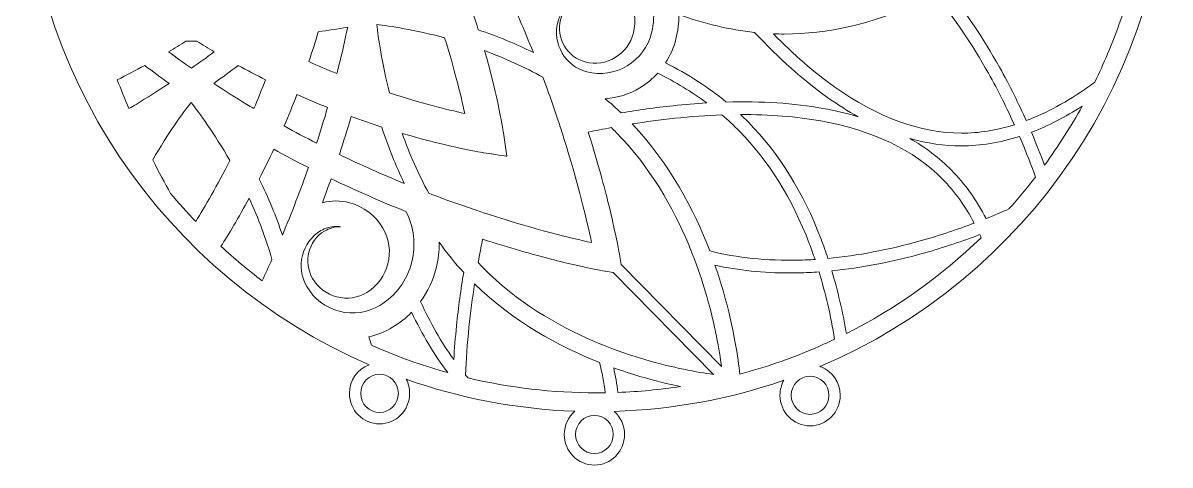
# Model space of a CAD drawing. Header units: millimetres. Extents: x -924 to 1115, y -381 to -47.
# Drawn here: x -273 to 31.8, y -380.9 to -263.5 of the extents above; entities that cross this region are included whole.
import ezdxf

# ---------------------------------------------------------------- set-up
doc = ezdxf.new("R2010")
doc.units = ezdxf.units.MM
doc.header["$MEASUREMENT"] = 0
doc.layers.add('Layer 4', color=7, linetype='Continuous')

msp = doc.modelspace()

# ---------------------------------------------------------------- linework, layer by layer
at = {"layer": 'Layer 4', "lineweight": 0}
for points, knots in [([(31.79, -214.3), (31.79, -131.31), (-34.54, -63.82), (-117.07, -61.94), (-116.76, -61.87), (-116.45, -61.8), (-116.13, -61.72), (-114.03, -60.27), (-112.65, -57.82), (-112.65, -55.05), (-112.65, -50.6), (-116.22, -46.98), (-120.61, -46.98), (-124.99, -46.98), (-128.56, -50.6), (-128.56, -55.05), (-128.56, -57.93), (-127.06, -60.46), (-124.82, -61.88), (-124.75, -61.9), (-124.68, -61.92), (-124.62, -61.93), (-124.6, -61.94), (-124.58, -61.94), (-124.56, -61.95), (-206.9, -64.04), (-273.01, -131.45), (-273.01, -214.3), (-273.01, -277), (-235.14, -330.85), (-181.03, -354.24), (-184.07, -355.39), (-186.25, -358.36), (-186.25, -361.84), (-186.25, -366.32), (-182.66, -369.96), (-178.25, -369.96), (-173.84, -369.96), (-170.25, -366.32), (-170.25, -361.84), (-170.25, -360.5), (-170.58, -359.23), (-171.15, -358.11), (-157.05, -363.07), (-142, -366.01), (-126.35, -366.59), (-128.07, -368.08), (-129.16, -370.29), (-129.16, -372.76), (-129.16, -377.24), (-125.58, -380.88), (-121.16, -380.88), (-116.75, -380.88), (-113.16, -377.24), (-113.16, -372.76), (-113.16, -370.31), (-114.24, -368.11), (-115.94, -366.62), (-100.18, -366.15), (-85.02, -363.28), (-70.82, -358.37), (-71.47, -359.55), (-71.85, -360.9), (-71.85, -362.35), (-71.85, -366.82), (-68.26, -370.46), (-63.85, -370.46), (-59.44, -370.46), (-55.85, -366.82), (-55.85, -362.35), (-55.85, -358.94), (-57.93, -356.02), (-60.87, -354.82), (-61, -354.78), (-61.13, -354.74), (-61.26, -354.71), (-6.57, -331.57), (31.79, -277.41), (31.79, -214.3)], [0, 0, 0, 0, 1, 1, 1, 2, 2, 2, 3, 3, 3, 4, 4, 4, 5, 5, 5, 6, 6, 6, 7, 7, 7, 8, 8, 8, 9, 9, 9, 10, 10, 10, 11, 11, 11, 12, 12, 12, 13, 13, 13, 14, 14, 14, 15, 15, 15, 16, 16, 16, 17, 17, 17, 18, 18, 18, 19, 19, 19, 20, 20, 20, 21, 21, 21, 22, 22, 22, 23, 23, 23, 24, 24, 24, 25, 25, 25, 26, 26, 26, 26]), ([(-13.54, -275.2), (-17.83, -267.54), (-22.51, -260.59), (-27.5, -254.42), (-20.57, -250.67), (-13.62, -246.06), (-6.77, -240.65), (-6.1, -240.12), (-5.45, -239.6), (-4.8, -239.07), (4, -246.64), (12.94, -251.44), (21.6, -253.26), (19.89, -259.5), (17.76, -265.65), (15.21, -271.67), (14.14, -274.21), (12.99, -276.71), (11.78, -279.17), (11.18, -279.62), (10.59, -280.05), (9.99, -280.48), (4.48, -284.38), (-1, -287.36), (-6.4, -289.41), (-8.37, -285.03), (-10.74, -280.2), (-13.54, -275.2)], [0, 0, 0, 0, 1, 1, 1, 2, 2, 2, 3, 3, 3, 4, 4, 4, 5, 5, 5, 6, 6, 6, 7, 7, 7, 8, 8, 8, 9, 9, 9, 9]), ([(-129.13, -269.6), (-127.89, -271.72), (-125.92, -273.22), (-123.58, -273.82), (-120.86, -274.52), (-118.04, -274.11), (-115.62, -272.65), (-113.21, -271.2), (-111.5, -268.88), (-110.81, -266.13), (-110, -262.91), (-110.48, -259.55), (-112.16, -256.68), (-113.83, -253.82), (-116.51, -251.79), (-119.69, -250.97), (-123.45, -249.99), (-127.36, -250.57), (-130.7, -252.58), (-132.85, -253.88), (-134.59, -255.65), (-135.82, -257.79), (-136.74, -255.7), (-137.68, -253.62), (-138.63, -251.58), (-131.9, -249.14), (-125.12, -246.41), (-118.45, -243.46), (-114.05, -244.83), (-110.35, -247.79), (-108, -251.81), (-105.47, -256.13), (-104.75, -261.19), (-105.97, -266.06), (-106.9, -269.78), (-109.21, -272.91), (-112.46, -274.87), (-115.71, -276.83), (-119.52, -277.39), (-123.19, -276.44), (-128.89, -274.97), (-132.35, -269.06), (-130.9, -263.28), (-130.44, -261.47), (-129.4, -259.91), (-127.94, -258.82), (-129, -259.85), (-129.75, -261.16), (-130.13, -262.64), (-130.72, -265.02), (-130.37, -267.49), (-129.13, -269.6)], [0, 0, 0, 0, 1, 1, 1, 2, 2, 2, 3, 3, 3, 4, 4, 4, 5, 5, 5, 6, 6, 6, 7, 7, 7, 8, 8, 8, 9, 9, 9, 10, 10, 10, 11, 11, 11, 12, 12, 12, 13, 13, 13, 14, 14, 14, 15, 15, 15, 16, 16, 16, 17, 17, 17, 17]), ([(-144.97, -253.81), (-142.3, -259.5), (-139.76, -265.38), (-137.38, -271.34), (-142.01, -269.05), (-146.92, -267.02), (-152.02, -265.29), (-152.9, -262.5), (-153.83, -259.7), (-154.8, -256.96), (-151.55, -255.98), (-148.25, -254.92), (-144.97, -253.81)], [0, 0, 0, 0, 1, 1, 1, 2, 2, 2, 3, 3, 3, 4, 4, 4, 4]), ([(-57.3, -280.48), (-62.71, -276.64), (-68.16, -271.91), (-73.59, -266.35), (-72.63, -266.39), (-71.66, -266.42), (-70.7, -266.42), (-59.26, -266.42), (-47.38, -263.7), (-35.4, -258.33), (-33.78, -257.61), (-32.16, -256.83), (-30.53, -256.01), (-25.51, -262.14), (-20.8, -269.1), (-16.48, -276.8), (-13.78, -281.61), (-11.49, -286.27), (-9.58, -290.5), (-14.34, -291.99), (-19.04, -292.74), (-23.66, -292.74), (-34.51, -292.74), (-45.83, -288.61), (-57.3, -280.48)], [0, 0, 0, 0, 1, 1, 1, 2, 2, 2, 3, 3, 3, 4, 4, 4, 5, 5, 5, 6, 6, 6, 7, 7, 7, 8, 8, 8, 8]), ([(-60.44, -286.16), (-68.17, -284.77), (-76.77, -284.21), (-86.13, -284.48), (-90.92, -280.54), (-96.31, -277.06), (-102.25, -274.07), (-101.01, -272.15), (-100.08, -270.02), (-99.51, -267.73), (-98.97, -265.59), (-98.71, -263.42), (-98.72, -261.26), (-91.93, -263.7), (-85.2, -265.28), (-78.58, -265.99), (-72.15, -272.89), (-65.68, -278.66), (-59.24, -283.23), (-56.52, -285.16), (-53.81, -286.87), (-51.1, -288.37), (-54.06, -287.48), (-57.17, -286.75), (-60.44, -286.16)], [0, 0, 0, 0, 1, 1, 1, 2, 2, 2, 3, 3, 3, 4, 4, 4, 5, 5, 5, 6, 6, 6, 7, 7, 7, 8, 8, 8, 8]), ([(-197.04, -273.73), (-196.16, -271.12), (-195.32, -268.47), (-194.54, -265.83), (-191.95, -265.46), (-189.33, -265.04), (-186.72, -264.58), (-187.44, -268.03), (-188.22, -271.46), (-189.05, -274.8), (-189.22, -275.47), (-189.39, -276.17), (-189.59, -276.91), (-192.1, -275.9), (-194.6, -274.83), (-197.04, -273.73)], [0, 0, 0, 0, 1, 1, 1, 2, 2, 2, 3, 3, 3, 4, 4, 4, 5, 5, 5, 5]), ([(-178.99, -263.9), (-175.6, -264.29), (-168.98, -265.25), (-160.98, -267.41), (-158.33, -275.73), (-156.64, -282.71), (-155.62, -287.51), (-160.39, -286.47), (-167.31, -284.74), (-175.57, -282.03), (-177.68, -273.98), (-178.61, -267.32), (-178.99, -263.9)], [0, 0, 0, 0, 1, 1, 1, 2, 2, 2, 3, 3, 3, 4, 4, 4, 4]), ([(-234.3, -271.12), (-232.74, -270.19), (-231.19, -269.24), (-229.7, -268.3), (-229.7, -268.3), (-229.68, -268.3), (-229.68, -268.3), (-228.74, -268.31), (-227.76, -268.31), (-226.78, -268.3), (-225.29, -269.24), (-223.75, -270.18), (-222.18, -271.11), (-224.18, -272.6), (-226.21, -274.07), (-228.25, -275.49), (-230.28, -274.07), (-232.31, -272.61), (-234.3, -271.12)], [0, 0, 0, 0, 1, 1, 1, 2, 2, 2, 3, 3, 3, 4, 4, 4, 5, 5, 5, 6, 6, 6, 6]), ([(-165.19, -308.67), (-167.87, -303.74), (-170.24, -298.41), (-172.25, -292.79), (-159.21, -296.65), (-150.61, -297.94), (-150.52, -297.95), (-150.52, -297.95), (-148.66, -298.23), (-148.66, -298.23), (-148.67, -298.24), (-144.44, -298.85), (-144.44, -298.85), (-144.44, -298.85), (-145.33, -292.68), (-145.33, -292.68), (-145.34, -292.59), (-146.6, -283.92), (-150.37, -270.8), (-144.88, -272.83), (-139.67, -275.22), (-134.84, -277.91), (-133.18, -282.37), (-131.69, -286.65), (-130.37, -290.7), (-130.3, -290.89), (-129.34, -293.88), (-129.33, -293.92), (-125.35, -306.49), (-123.03, -316.45), (-121.91, -321.79), (-127.19, -320.65), (-137.01, -318.3), (-149.43, -314.26), (-149.92, -314.13), (-152.37, -313.3), (-152.6, -313.21), (-156.59, -311.86), (-160.8, -310.35), (-165.19, -308.67)], [0, 0, 0, 0, 1, 1, 1, 2, 2, 2, 3, 3, 3, 4, 4, 4, 5, 5, 5, 6, 6, 6, 7, 7, 7, 8, 8, 8, 9, 9, 9, 10, 10, 10, 11, 11, 11, 12, 12, 12, 13, 13, 13, 13]), ([(-244.85, -286.22), (-245.93, -283.66), (-246.97, -281.09), (-247.94, -278.55), (-245.52, -277.35), (-243.08, -276.07), (-240.66, -274.75), (-238.55, -276.36), (-236.38, -277.96), (-234.19, -279.53), (-237.1, -281.45), (-240.05, -283.32), (-242.96, -285.09), (-243.56, -285.45), (-244.18, -285.82), (-244.85, -286.22)], [0, 0, 0, 0, 1, 1, 1, 2, 2, 2, 3, 3, 3, 4, 4, 4, 5, 5, 5, 5]), ([(-222.3, -279.53), (-220.11, -277.96), (-217.94, -276.35), (-215.82, -274.74), (-213.41, -276.06), (-210.97, -277.34), (-208.54, -278.55), (-209.52, -281.11), (-210.55, -283.68), (-211.63, -286.23), (-212.3, -285.83), (-212.93, -285.45), (-213.53, -285.09), (-213.53, -285.09), (-213.53, -285.09), (-213.53, -285.09), (-216.45, -283.32), (-219.39, -281.45), (-222.3, -279.53)], [0, 0, 0, 0, 1, 1, 1, 2, 2, 2, 3, 3, 3, 4, 4, 4, 5, 5, 5, 6, 6, 6, 6]), ([(-109.06, -280.68), (-107.28, -279.61), (-105.7, -278.3), (-104.34, -276.8), (-99.63, -279.13), (-95.28, -281.77), (-91.31, -284.71), (-94.2, -284.88), (-97.16, -285.12), (-100.19, -285.44), (-104.99, -285.94), (-109.65, -286.61), (-114.05, -287.36), (-115.41, -286.08), (-116.82, -284.82), (-118.29, -283.6), (-115.05, -283.39), (-111.9, -282.4), (-109.06, -280.68)], [0, 0, 0, 0, 1, 1, 1, 2, 2, 2, 3, 3, 3, 4, 4, 4, 5, 5, 5, 6, 6, 6, 6]), ([(-192.05, -285.93), (-192.96, -289.05), (-193.94, -292.23), (-194.98, -295.41), (-197.91, -293.91), (-200.8, -292.38), (-203.6, -290.83), (-202.41, -288.05), (-201.27, -285.25), (-200.2, -282.48), (-197.53, -283.68), (-194.79, -284.83), (-192.05, -285.93)], [0, 0, 0, 0, 1, 1, 1, 2, 2, 2, 3, 3, 3, 4, 4, 4, 4]), ([(-233.79, -308.73), (-235.28, -306.07), (-236.88, -303.1), (-238.52, -299.84), (-234.41, -292.65), (-230.43, -287.28), (-228.32, -284.6), (-226.19, -287.31), (-222.18, -292.73), (-218.03, -300), (-221.42, -306.7), (-224.6, -312.18), (-227.1, -316.2), (-229.42, -313.78), (-231.65, -311.28), (-233.79, -308.73)], [0, 0, 0, 0, 1, 1, 1, 2, 2, 2, 3, 3, 3, 4, 4, 4, 5, 5, 5, 5]), ([(8.45, -285.57), (5.44, -291.01), (2.1, -296.24), (-1.57, -301.25), (-2.48, -298.76), (-3.64, -295.8), (-5.05, -292.5), (-0.58, -290.8), (3.93, -288.48), (8.45, -285.57)], [0, 0, 0, 0, 1, 1, 1, 2, 2, 2, 3, 3, 3, 3]), ([(-185.79, -288.32), (-183.12, -289.29), (-180.4, -290.23), (-177.68, -291.11), (-175.96, -296.33), (-173.95, -301.36), (-171.67, -306.09), (-177.54, -303.69), (-183.33, -301.11), (-188.93, -298.41), (-187.82, -295.03), (-186.77, -291.64), (-185.79, -288.32)], [0, 0, 0, 0, 1, 1, 1, 2, 2, 2, 3, 3, 3, 4, 4, 4, 4]), ([(-111.11, -290.3), (-107.47, -289.72), (-103.67, -289.2), (-99.78, -288.79), (-95.48, -288.34), (-91.31, -288.04), (-87.28, -287.9), (-85.65, -289.29), (-84.09, -290.73), (-82.61, -292.22), (-74.86, -300.09), (-68.62, -310.12), (-64.06, -322.05), (-63.53, -323.43), (-63.03, -324.84), (-62.54, -326.27), (-64.01, -326.36), (-65.47, -326.43), (-66.92, -326.46), (-75.29, -326.65), (-83.18, -325.83), (-90.51, -324.02), (-94.66, -313.19), (-101.14, -300.78), (-111.11, -290.3)], [0, 0, 0, 0, 1, 1, 1, 2, 2, 2, 3, 3, 3, 4, 4, 4, 5, 5, 5, 6, 6, 6, 7, 7, 7, 8, 8, 8, 8]), ([(-80.26, -289.83), (-80.94, -289.14), (-81.64, -288.47), (-82.35, -287.8), (-74.63, -287.77), (-67.49, -288.33), (-60.99, -289.5), (-47.2, -291.98), (-36.32, -297.18), (-28.65, -304.96), (-25.39, -308.27), (-22.58, -312.18), (-20.25, -316.64), (-24.53, -318.25), (-29.37, -319.89), (-34.61, -321.36), (-43.05, -323.71), (-51.26, -325.27), (-59.11, -326), (-59.69, -324.26), (-60.29, -322.54), (-60.93, -320.87), (-65.67, -308.48), (-72.17, -298.04), (-80.26, -289.83)], [0, 0, 0, 0, 1, 1, 1, 2, 2, 2, 3, 3, 3, 4, 4, 4, 5, 5, 5, 6, 6, 6, 7, 7, 7, 8, 8, 8, 8]), ([(-114.06, -327.59), (-114.06, -327.59), (-114.4, -325.53), (-114.4, -325.53), (-114.41, -325.45), (-114.99, -321.97), (-116.36, -316), (-116.3, -316.04), (-117.51, -311.03), (-117.56, -311), (-118.83, -305.87), (-120.55, -299.58), (-122.78, -292.46), (-120.83, -292.05), (-118.78, -291.64), (-116.66, -291.25), (-116.21, -291.68), (-115.77, -292.12), (-115.34, -292.56), (-106.35, -301.68), (-100.23, -312.53), (-96.1, -322.4), (-95.9, -322.8), (-94.53, -326.28), (-94.5, -326.44), (-93.21, -329.87), (-92.16, -333.12), (-91.31, -336.08), (-89.11, -343.76), (-87.97, -350.42), (-87.39, -354.71), (-87.39, -354.71), (-114.06, -327.59), (-114.06, -327.59)], [0, 0, 0, 0, 1, 1, 1, 2, 2, 2, 3, 3, 3, 4, 4, 4, 5, 5, 5, 6, 6, 6, 7, 7, 7, 8, 8, 8, 9, 9, 9, 10, 10, 10, 11, 11, 11, 11]), ([(-17.11, -315.43), (-19.64, -310.51), (-22.7, -306.22), (-26.29, -302.57), (-29.49, -299.33), (-33.19, -296.52), (-37.38, -294.13), (-32.75, -295.45), (-28.17, -296.12), (-23.66, -296.12), (-18.58, -296.12), (-13.42, -295.28), (-8.21, -293.61), (-6.36, -297.91), (-4.96, -301.62), (-3.96, -304.43), (-6.2, -307.32), (-8.55, -310.13), (-11.01, -312.86), (-12.83, -313.67), (-14.88, -314.53), (-17.11, -315.43)], [0, 0, 0, 0, 1, 1, 1, 2, 2, 2, 3, 3, 3, 4, 4, 4, 5, 5, 5, 6, 6, 6, 7, 7, 7, 7]), ([(-197.16, -301.86), (-199.25, -307.83), (-201.56, -313.84), (-204.06, -319.79), (-205.74, -314.82), (-207.8, -309.83), (-210.22, -304.92), (-208.88, -302.3), (-207.59, -299.65), (-206.36, -297.01), (-203.37, -298.65), (-200.29, -300.28), (-197.16, -301.86)], [0, 0, 0, 0, 1, 1, 1, 2, 2, 2, 3, 3, 3, 4, 4, 4, 4]), ([(-178.18, -338.47), (-181.43, -340.43), (-185.24, -340.99), (-188.91, -340.04), (-192.57, -339.1), (-195.66, -336.76), (-197.59, -333.46), (-200.59, -328.33), (-198.92, -321.68), (-193.87, -318.63), (-192.65, -317.9), (-191.26, -317.51), (-189.87, -317.51), (-189.47, -317.51), (-189.06, -317.54), (-188.66, -317.6), (-190.14, -317.57), (-191.58, -317.95), (-192.87, -318.73), (-197.17, -321.32), (-198.59, -326.97), (-196.04, -331.33), (-194.61, -333.78), (-192.32, -335.51), (-189.6, -336.21), (-186.88, -336.91), (-184.05, -336.5), (-181.65, -335.05), (-175.82, -331.54), (-173.89, -323.87), (-177.36, -317.96), (-179.34, -314.58), (-182.5, -312.18), (-186.26, -311.2), (-188.66, -310.58), (-191.11, -310.59), (-193.45, -311.2), (-192.65, -309.07), (-191.87, -306.94), (-191.13, -304.83), (-184.68, -307.92), (-178, -310.85), (-171.24, -313.54), (-169.1, -317.67), (-168.54, -322.41), (-169.68, -326.95), (-169.68, -326.95), (-169.68, -326.95), (-169.68, -326.95), (-170.9, -331.81), (-173.92, -335.91), (-178.18, -338.47)], [0, 0, 0, 0, 1, 1, 1, 2, 2, 2, 3, 3, 3, 4, 4, 4, 5, 5, 5, 6, 6, 6, 7, 7, 7, 8, 8, 8, 9, 9, 9, 10, 10, 10, 11, 11, 11, 12, 12, 12, 13, 13, 13, 14, 14, 14, 15, 15, 15, 16, 16, 16, 17, 17, 17, 17]), ([(-212.89, -310), (-210.41, -315.4), (-208.38, -320.86), (-206.84, -326.26), (-207.71, -328.21), (-208.57, -330.1), (-209.43, -331.94), (-213.21, -329.08), (-216.86, -326.03), (-220.38, -322.79), (-218.36, -319.6), (-215.75, -315.27), (-212.89, -310)], [0, 0, 0, 0, 1, 1, 1, 2, 2, 2, 3, 3, 3, 4, 4, 4, 4]), ([(-58.08, -329.29), (-50.25, -328.52), (-42.09, -326.95), (-33.72, -324.62), (-28.26, -323.09), (-23.21, -321.37), (-18.77, -319.69), (-18.65, -319.96), (-18.53, -320.24), (-18.42, -320.51), (-29.09, -330.79), (-41.09, -339.31), (-54.21, -345.93), (-55.21, -340.12), (-56.5, -334.56), (-58.08, -329.29)], [0, 0, 0, 0, 1, 1, 1, 2, 2, 2, 3, 3, 3, 4, 4, 4, 5, 5, 5, 5]), ([(-162.43, -321.72), (-160.37, -324.58), (-158.18, -327.26), (-155.9, -329.75), (-156.64, -334.23), (-157.3, -338.98), (-157.8, -343.88), (-158.12, -346.95), (-158.36, -349.95), (-158.52, -352.88), (-161.86, -348.25), (-164.8, -343.1), (-167.34, -337.47), (-165.44, -334.85), (-164.03, -331.86), (-163.22, -328.61), (-162.64, -326.33), (-162.38, -324.02), (-162.43, -321.72)], [0, 0, 0, 0, 1, 1, 1, 2, 2, 2, 3, 3, 3, 4, 4, 4, 5, 5, 5, 6, 6, 6, 6]), ([(-150.87, -320.9), (-143.87, -323.16), (-137.7, -324.9), (-132.66, -326.19), (-132.61, -326.25), (-127.68, -327.47), (-127.72, -327.41), (-121.76, -328.82), (-118.31, -329.4), (-118.23, -329.41), (-118.23, -329.41), (-116.18, -329.75), (-116.18, -329.75), (-116.18, -329.75), (-89.56, -356.81), (-89.56, -356.81), (-93.78, -356.22), (-100.28, -355.07), (-107.78, -352.86), (-110.72, -351.99), (-113.97, -350.92), (-117.4, -349.59), (-117.78, -349.46), (-121.23, -348.03), (-121.38, -347.96), (-131.1, -343.77), (-141.77, -337.57), (-150.75, -328.47), (-151.19, -328.02), (-151.62, -327.57), (-152.06, -327.1), (-151.67, -324.96), (-151.27, -322.88), (-150.87, -320.9)], [0, 0, 0, 0, 1, 1, 1, 2, 2, 2, 3, 3, 3, 4, 4, 4, 5, 5, 5, 6, 6, 6, 7, 7, 7, 8, 8, 8, 9, 9, 9, 10, 10, 10, 11, 11, 11, 11]), ([(-82.52, -356.74), (-82.95, -352.68), (-84.09, -344.64), (-86.89, -334.85), (-87.52, -332.65), (-88.26, -330.28), (-89.12, -327.81), (-82.87, -329.18), (-76.26, -329.87), (-69.32, -329.87), (-68.5, -329.87), (-67.67, -329.86), (-66.84, -329.84), (-65.07, -329.8), (-63.28, -329.71), (-61.47, -329.58), (-59.75, -335.2), (-58.38, -341.18), (-57.33, -347.46), (-59.28, -348.38), (-61.24, -349.27), (-63.23, -350.11), (-69.53, -352.78), (-75.97, -354.99), (-82.52, -356.74)], [0, 0, 0, 0, 1, 1, 1, 2, 2, 2, 3, 3, 3, 4, 4, 4, 5, 5, 5, 6, 6, 6, 7, 7, 7, 8, 8, 8, 8]), ([(-120.61, -361.7), (-132.22, -361.7), (-143.63, -360.37), (-154.73, -357.73), (-154.94, -357.48), (-155.16, -357.23), (-155.38, -356.97), (-155.23, -352.88), (-154.94, -348.66), (-154.5, -344.29), (-154.09, -340.32), (-153.57, -336.45), (-153, -332.74), (-142.68, -342.85), (-130.46, -349.42), (-119.78, -353.64), (-119.16, -356.25), (-118.66, -358.93), (-118.27, -361.68), (-119.05, -361.69), (-119.83, -361.7), (-120.61, -361.7)], [0, 0, 0, 0, 1, 1, 1, 2, 2, 2, 3, 3, 3, 4, 4, 4, 5, 5, 5, 6, 6, 6, 7, 7, 7, 7]), ([(-177.98, -350.11), (-178.8, -349.77), (-179.62, -349.4), (-180.43, -349.04), (-180.66, -348.3), (-180.89, -347.55), (-181.14, -346.81), (-178.92, -346.34), (-176.78, -345.5), (-174.77, -344.29), (-172.9, -343.16), (-171.21, -341.82), (-169.72, -340.29), (-166.96, -346.17), (-163.76, -351.53), (-160.14, -356.34), (-166.19, -354.66), (-172.14, -352.58), (-177.98, -350.11)], [0, 0, 0, 0, 1, 1, 1, 2, 2, 2, 3, 3, 3, 4, 4, 4, 5, 5, 5, 6, 6, 6, 6]), ([(-116.04, -355.05), (-113.59, -355.93), (-111.24, -356.68), (-109.05, -357.33), (-105.12, -358.48), (-101.48, -359.36), (-98.27, -360.02), (-103.76, -360.85), (-109.31, -361.38), (-114.91, -361.59), (-115.22, -359.37), (-115.59, -357.18), (-116.04, -355.05)], [0, 0, 0, 0, 1, 1, 1, 2, 2, 2, 3, 3, 3, 4, 4, 4, 4]), ([(-178.25, -366.91), (-181, -366.91), (-183.25, -364.64), (-183.25, -361.84), (-183.25, -359.05), (-181, -356.77), (-178.25, -356.77), (-175.49, -356.77), (-173.25, -359.05), (-173.25, -361.84), (-173.25, -364.64), (-175.49, -366.91), (-178.25, -366.91)], [0, 0, 0, 0, 1, 1, 1, 2, 2, 2, 3, 3, 3, 4, 4, 4, 4]), ([(-58.85, -362.35), (-58.85, -365.14), (-61.09, -367.42), (-63.85, -367.42), (-66.61, -367.42), (-68.85, -365.14), (-68.85, -362.35), (-68.85, -359.55), (-66.61, -357.28), (-63.85, -357.28), (-61.09, -357.28), (-58.85, -359.55), (-58.85, -362.35)], [0, 0, 0, 0, 1, 1, 1, 2, 2, 2, 3, 3, 3, 4, 4, 4, 4]), ([(-121.16, -377.83), (-123.92, -377.83), (-126.16, -375.56), (-126.16, -372.76), (-126.16, -369.96), (-123.92, -367.69), (-121.16, -367.69), (-118.41, -367.69), (-116.16, -369.96), (-116.16, -372.76), (-116.16, -375.56), (-118.41, -377.83), (-121.16, -377.83)], [0, 0, 0, 0, 1, 1, 1, 2, 2, 2, 3, 3, 3, 4, 4, 4, 4])]:
    msp.add_open_spline(points, degree=3, knots=knots, dxfattribs=at)

doc.saveas('drawing.dxf')
